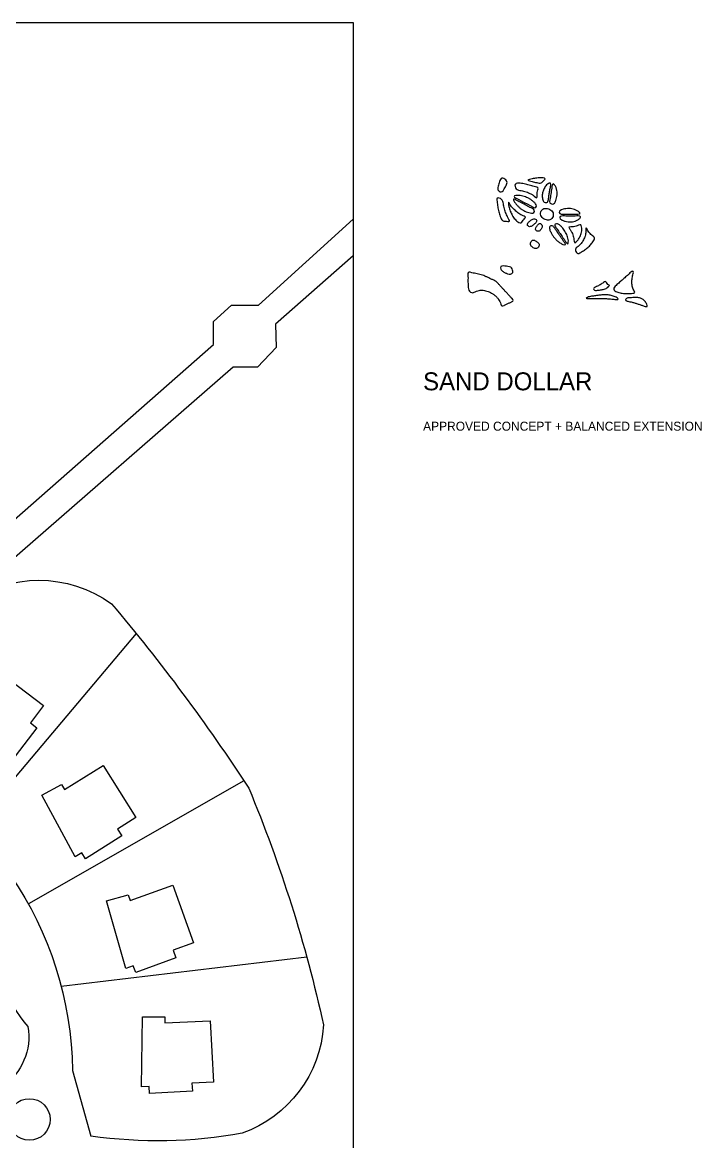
# Model space of a CAD drawing. Header units: inches. Extents: x 36 to 79.2, y 17.3 to 55.9.
# Drawn here: x 64.06 to 79.21, y 30.95 to 55.9 of the extents above; entities that cross this region are included whole.
import ezdxf

# ---------------------------------------------------------------- set-up
doc = ezdxf.new("R2010")
doc.units = ezdxf.units.IN
for name, color, linetype, lineweight in [('01_ORIGINAL_CAD', 7, 'CONTINUOUS', 20), ('12_OPTION_LABEL', 7, 'CONTINUOUS', 15), ('13_CONCEPT_ICON', 7, 'CONTINUOUS', 15)]:
    doc.layers.add(name, color=color, linetype=linetype, lineweight=lineweight)

# ---------------------------------------------------------------- blocks, each defined once
blk = doc.blocks.new('CONCEPT_ICON_05_SAND_DOLLAR')
at = {"layer": '13_CONCEPT_ICON'}
for points, knots in [([(48.17, 45.1), (48.29, 45.14), (48.47, 45.04), (48.58, 44.93), (48.7, 44.82), (48.74, 44.69), (48.7, 44.55), (48.67, 44.42), (48.56, 44.27), (48.47, 44.12), (48.39, 43.96), (48.34, 43.8), (48.22, 43.74), (48.1, 43.68), (47.91, 43.72), (47.83, 43.83), (47.74, 43.94), (47.77, 44.11), (47.81, 44.28), (47.85, 44.44), (47.9, 44.6), (47.95, 44.75), (48, 44.91), (48.05, 45.07), (48.17, 45.1)], [0, 0, 0, 0, 0.125, 0.125, 0.125, 0.25, 0.25, 0.25, 0.375, 0.375, 0.375, 0.5, 0.5, 0.5, 0.625, 0.625, 0.625, 0.75, 0.75, 0.75, 0.875, 0.875, 0.875, 1, 1, 1, 1]), ([(49.65, 44.57), (49.73, 44.61), (49.83, 44.61), (49.92, 44.6), (50.02, 44.59), (50.11, 44.58), (50.2, 44.57), (50.29, 44.55), (50.37, 44.54), (50.46, 44.52), (50.55, 44.49), (50.63, 44.47), (50.72, 44.45), (50.8, 44.43), (50.89, 44.41), (50.98, 44.38), (51.06, 44.36), (51.15, 44.34), (51.23, 44.31), (51.31, 44.29), (51.4, 44.26), (51.49, 44.24), (51.58, 44.22), (51.68, 44.21), (51.75, 44.17), (51.83, 44.14), (51.87, 44.09), (51.88, 44.02), (51.89, 43.94), (51.85, 43.85), (51.83, 43.76), (51.8, 43.67), (51.79, 43.58), (51.78, 43.49), (51.78, 43.39), (51.79, 43.28), (51.78, 43.2), (51.77, 43.13), (51.75, 43.09), (51.7, 43.11), (51.65, 43.13), (51.56, 43.2), (51.49, 43.27), (51.41, 43.33), (51.33, 43.38), (51.26, 43.43), (51.18, 43.47), (51.11, 43.52), (51.03, 43.55), (50.95, 43.59), (50.86, 43.63), (50.78, 43.66), (50.7, 43.69), (50.62, 43.72), (50.53, 43.75), (50.45, 43.77), (50.36, 43.79), (50.27, 43.81), (50.18, 43.82), (50.1, 43.83), (50.01, 43.85), (49.92, 43.87), (49.83, 43.89), (49.75, 43.93), (49.68, 43.97), (49.61, 44.04), (49.57, 44.12), (49.53, 44.2), (49.51, 44.29), (49.52, 44.38), (49.53, 44.46), (49.58, 44.54), (49.65, 44.57)], [0, 0, 0, 0, 0.041667, 0.041667, 0.041667, 0.083333, 0.083333, 0.083333, 0.125, 0.125, 0.125, 0.166667, 0.166667, 0.166667, 0.208333, 0.208333, 0.208333, 0.25, 0.25, 0.25, 0.291667, 0.291667, 0.291667, 0.333333, 0.333333, 0.333333, 0.375, 0.375, 0.375, 0.416667, 0.416667, 0.416667, 0.458333, 0.458333, 0.458333, 0.5, 0.5, 0.5, 0.541667, 0.541667, 0.541667, 0.583333, 0.583333, 0.583333, 0.625, 0.625, 0.625, 0.666667, 0.666667, 0.666667, 0.708333, 0.708333, 0.708333, 0.75, 0.75, 0.75, 0.791667, 0.791667, 0.791667, 0.833333, 0.833333, 0.833333, 0.875, 0.875, 0.875, 0.916667, 0.916667, 0.916667, 0.958333, 0.958333, 0.958333, 1, 1, 1, 1]), ([(50.84, 44.89), (50.84, 44.92), (50.92, 44.95), (51, 44.97), (51.09, 44.99), (51.17, 45.01), (51.26, 45.03), (51.34, 45.05), (51.42, 45.07), (51.5, 45.08), (51.58, 45.09), (51.66, 45.1), (51.75, 45.11), (51.83, 45.12), (51.92, 45.13), (52, 45.13), (52.08, 45.13), (52.16, 45.13), (52.25, 45.13), (52.35, 45.12), (52.45, 45.12), (52.52, 45.09), (52.58, 45.07), (52.61, 45.03), (52.58, 44.98), (52.55, 44.93), (52.47, 44.87), (52.4, 44.8), (52.33, 44.73), (52.27, 44.66), (52.2, 44.62), (52.14, 44.58), (52.06, 44.58), (51.98, 44.59), (51.9, 44.6), (51.82, 44.63), (51.74, 44.65), (51.65, 44.67), (51.57, 44.68), (51.5, 44.7), (51.42, 44.72), (51.34, 44.74), (51.26, 44.76), (51.18, 44.78), (51.09, 44.8), (51, 44.82), (50.92, 44.84), (50.84, 44.87), (50.84, 44.89)], [0, 0, 0, 0, 0.0625, 0.0625, 0.0625, 0.125, 0.125, 0.125, 0.1875, 0.1875, 0.1875, 0.25, 0.25, 0.25, 0.3125, 0.3125, 0.3125, 0.375, 0.375, 0.375, 0.4375, 0.4375, 0.4375, 0.5, 0.5, 0.5, 0.5625, 0.5625, 0.5625, 0.625, 0.625, 0.625, 0.6875, 0.6875, 0.6875, 0.75, 0.75, 0.75, 0.8125, 0.8125, 0.8125, 0.875, 0.875, 0.875, 0.9375, 0.9375, 0.9375, 1, 1, 1, 1]), ([(52.84, 42.66), (52.76, 42.59), (52.61, 42.58), (52.51, 42.65), (52.41, 42.71), (52.35, 42.85), (52.33, 42.99), (52.3, 43.13), (52.3, 43.26), (52.31, 43.4), (52.33, 43.53), (52.35, 43.67), (52.39, 43.79), (52.43, 43.92), (52.48, 44.03), (52.55, 44.15), (52.63, 44.27), (52.72, 44.39), (52.83, 44.48), (52.94, 44.56), (53.07, 44.62), (53.13, 44.58), (53.19, 44.53), (53.17, 44.38), (53.15, 44.24), (53.13, 44.1), (53.1, 43.96), (53.07, 43.83), (53.04, 43.7), (53.02, 43.57), (53, 43.44), (52.98, 43.31), (52.97, 43.17), (52.95, 43.03), (52.93, 42.89), (52.92, 42.74), (52.84, 42.66)], [0, 0, 0, 0, 0.083333, 0.083333, 0.083333, 0.166667, 0.166667, 0.166667, 0.25, 0.25, 0.25, 0.333333, 0.333333, 0.333333, 0.416667, 0.416667, 0.416667, 0.5, 0.5, 0.5, 0.583333, 0.583333, 0.583333, 0.666667, 0.666667, 0.666667, 0.75, 0.75, 0.75, 0.833333, 0.833333, 0.833333, 0.916667, 0.916667, 0.916667, 1, 1, 1, 1]), ([(53.08, 42.6), (53.04, 42.68), (53.05, 42.78), (53.07, 42.88), (53.09, 42.98), (53.11, 43.08), (53.13, 43.18), (53.15, 43.28), (53.16, 43.38), (53.17, 43.48), (53.19, 43.58), (53.21, 43.68), (53.22, 43.77), (53.24, 43.87), (53.26, 43.96), (53.27, 44.07), (53.28, 44.18), (53.29, 44.3), (53.32, 44.39), (53.34, 44.47), (53.39, 44.53), (53.45, 44.51), (53.51, 44.49), (53.59, 44.38), (53.64, 44.29), (53.69, 44.19), (53.73, 44.1), (53.75, 44), (53.78, 43.91), (53.8, 43.81), (53.81, 43.71), (53.82, 43.61), (53.82, 43.5), (53.81, 43.4), (53.81, 43.3), (53.79, 43.19), (53.77, 43.1), (53.75, 43), (53.71, 42.91), (53.68, 42.82), (53.64, 42.72), (53.6, 42.61), (53.54, 42.54), (53.48, 42.47), (53.4, 42.44), (53.31, 42.45), (53.22, 42.47), (53.12, 42.53), (53.08, 42.6)], [0, 0, 0, 0, 0.0625, 0.0625, 0.0625, 0.125, 0.125, 0.125, 0.1875, 0.1875, 0.1875, 0.25, 0.25, 0.25, 0.3125, 0.3125, 0.3125, 0.375, 0.375, 0.375, 0.4375, 0.4375, 0.4375, 0.5, 0.5, 0.5, 0.5625, 0.5625, 0.5625, 0.625, 0.625, 0.625, 0.6875, 0.6875, 0.6875, 0.75, 0.75, 0.75, 0.8125, 0.8125, 0.8125, 0.875, 0.875, 0.875, 0.9375, 0.9375, 0.9375, 1, 1, 1, 1]), ([(47.7, 43.06), (47.74, 43.1), (47.83, 43.09), (47.91, 43.06), (48, 43.04), (48.08, 43), (48.15, 42.94), (48.21, 42.88), (48.24, 42.81), (48.27, 42.73), (48.3, 42.65), (48.32, 42.56), (48.34, 42.48), (48.35, 42.39), (48.37, 42.31), (48.39, 42.23), (48.41, 42.14), (48.43, 42.06), (48.45, 41.98), (48.48, 41.89), (48.5, 41.81), (48.53, 41.73), (48.55, 41.65), (48.58, 41.57), (48.61, 41.49), (48.65, 41.41), (48.68, 41.33), (48.72, 41.26), (48.75, 41.18), (48.78, 41.1), (48.83, 41.02), (48.88, 40.94), (48.93, 40.85), (48.96, 40.79), (48.98, 40.73), (48.96, 40.69), (48.9, 40.68), (48.84, 40.67), (48.74, 40.69), (48.64, 40.7), (48.54, 40.71), (48.45, 40.71), (48.37, 40.72), (48.29, 40.74), (48.21, 40.78), (48.16, 40.84), (48.12, 40.9), (48.09, 40.99), (48.06, 41.07), (48.03, 41.16), (48, 41.24), (47.98, 41.32), (47.95, 41.4), (47.92, 41.48), (47.9, 41.56), (47.88, 41.64), (47.85, 41.72), (47.84, 41.81), (47.82, 41.89), (47.8, 41.98), (47.78, 42.06), (47.76, 42.14), (47.75, 42.23), (47.74, 42.32), (47.72, 42.4), (47.72, 42.48), (47.7, 42.57), (47.69, 42.66), (47.68, 42.76), (47.67, 42.85), (47.66, 42.94), (47.66, 43.02), (47.7, 43.06)], [0, 0, 0, 0, 0.041667, 0.041667, 0.041667, 0.083333, 0.083333, 0.083333, 0.125, 0.125, 0.125, 0.166667, 0.166667, 0.166667, 0.208333, 0.208333, 0.208333, 0.25, 0.25, 0.25, 0.291667, 0.291667, 0.291667, 0.333333, 0.333333, 0.333333, 0.375, 0.375, 0.375, 0.416667, 0.416667, 0.416667, 0.458333, 0.458333, 0.458333, 0.5, 0.5, 0.5, 0.541667, 0.541667, 0.541667, 0.583333, 0.583333, 0.583333, 0.625, 0.625, 0.625, 0.666667, 0.666667, 0.666667, 0.708333, 0.708333, 0.708333, 0.75, 0.75, 0.75, 0.791667, 0.791667, 0.791667, 0.833333, 0.833333, 0.833333, 0.875, 0.875, 0.875, 0.916667, 0.916667, 0.916667, 0.958333, 0.958333, 0.958333, 1, 1, 1, 1]), ([(48.85, 42.64), (48.87, 42.65), (48.92, 42.58), (48.96, 42.51), (49, 42.43), (49.05, 42.36), (49.1, 42.29), (49.15, 42.22), (49.2, 42.15), (49.26, 42.09), (49.31, 42.03), (49.37, 41.97), (49.43, 41.91), (49.49, 41.85), (49.56, 41.79), (49.62, 41.73), (49.68, 41.68), (49.75, 41.63), (49.81, 41.58), (49.88, 41.53), (49.95, 41.48), (50.02, 41.44), (50.08, 41.39), (50.15, 41.35), (50.23, 41.31), (50.31, 41.28), (50.39, 41.25), (50.46, 41.22), (50.54, 41.18), (50.59, 41.15), (50.58, 41.1), (50.57, 41.05), (50.5, 41), (50.44, 40.93), (50.39, 40.86), (50.35, 40.78), (50.3, 40.71), (50.26, 40.64), (50.21, 40.58), (50.15, 40.56), (50.08, 40.53), (50, 40.56), (49.92, 40.59), (49.85, 40.63), (49.78, 40.68), (49.71, 40.73), (49.65, 40.79), (49.59, 40.84), (49.53, 40.91), (49.47, 40.97), (49.42, 41.03), (49.37, 41.1), (49.33, 41.17), (49.28, 41.24), (49.24, 41.31), (49.2, 41.38), (49.17, 41.45), (49.13, 41.53), (49.1, 41.6), (49.07, 41.68), (49.04, 41.75), (49.01, 41.83), (48.99, 41.91), (48.96, 41.98), (48.94, 42.06), (48.92, 42.13), (48.9, 42.22), (48.88, 42.3), (48.86, 42.39), (48.85, 42.47), (48.84, 42.56), (48.84, 42.64), (48.85, 42.64)], [0, 0, 0, 0, 0.041667, 0.041667, 0.041667, 0.083333, 0.083333, 0.083333, 0.125, 0.125, 0.125, 0.166667, 0.166667, 0.166667, 0.208333, 0.208333, 0.208333, 0.25, 0.25, 0.25, 0.291667, 0.291667, 0.291667, 0.333333, 0.333333, 0.333333, 0.375, 0.375, 0.375, 0.416667, 0.416667, 0.416667, 0.458333, 0.458333, 0.458333, 0.5, 0.5, 0.5, 0.541667, 0.541667, 0.541667, 0.583333, 0.583333, 0.583333, 0.625, 0.625, 0.625, 0.666667, 0.666667, 0.666667, 0.708333, 0.708333, 0.708333, 0.75, 0.75, 0.75, 0.791667, 0.791667, 0.791667, 0.833333, 0.833333, 0.833333, 0.875, 0.875, 0.875, 0.916667, 0.916667, 0.916667, 0.958333, 0.958333, 0.958333, 1, 1, 1, 1]), ([(49.38, 42.97), (49.41, 43), (49.49, 42.96), (49.58, 42.91), (49.66, 42.86), (49.75, 42.81), (49.83, 42.77), (49.91, 42.72), (49.99, 42.68), (50.07, 42.64), (50.15, 42.6), (50.23, 42.55), (50.32, 42.51), (50.4, 42.46), (50.48, 42.42), (50.56, 42.38), (50.64, 42.34), (50.72, 42.29), (50.8, 42.25), (50.88, 42.2), (50.96, 42.16), (51.05, 42.12), (51.13, 42.08), (51.22, 42.05), (51.3, 42), (51.38, 41.96), (51.46, 41.91), (51.49, 41.83), (51.52, 41.75), (51.5, 41.65), (51.44, 41.6), (51.39, 41.54), (51.29, 41.53), (51.2, 41.53), (51.1, 41.54), (51.01, 41.57), (50.92, 41.59), (50.83, 41.62), (50.74, 41.64), (50.66, 41.67), (50.57, 41.71), (50.49, 41.75), (50.41, 41.79), (50.33, 41.84), (50.25, 41.89), (50.18, 41.94), (50.1, 41.99), (50.03, 42.05), (49.95, 42.11), (49.88, 42.18), (49.81, 42.25), (49.75, 42.32), (49.69, 42.39), (49.63, 42.46), (49.57, 42.54), (49.51, 42.61), (49.46, 42.7), (49.41, 42.78), (49.37, 42.87), (49.35, 42.95), (49.38, 42.97)], [0, 0, 0, 0, 0.05, 0.05, 0.05, 0.1, 0.1, 0.1, 0.15, 0.15, 0.15, 0.2, 0.2, 0.2, 0.25, 0.25, 0.25, 0.3, 0.3, 0.3, 0.35, 0.35, 0.35, 0.4, 0.4, 0.4, 0.45, 0.45, 0.45, 0.5, 0.5, 0.5, 0.55, 0.55, 0.55, 0.6, 0.6, 0.6, 0.65, 0.65, 0.65, 0.7, 0.7, 0.7, 0.75, 0.75, 0.75, 0.8, 0.8, 0.8, 0.85, 0.85, 0.85, 0.9, 0.9, 0.9, 0.95, 0.95, 0.95, 1, 1, 1, 1]), ([(49.42, 43.22), (49.42, 43.27), (49.5, 43.3), (49.6, 43.32), (49.69, 43.34), (49.8, 43.34), (49.9, 43.34), (50, 43.33), (50.09, 43.32), (50.18, 43.31), (50.27, 43.29), (50.36, 43.27), (50.45, 43.24), (50.54, 43.21), (50.62, 43.18), (50.71, 43.14), (50.79, 43.11), (50.87, 43.07), (50.95, 43.02), (51.03, 42.98), (51.11, 42.93), (51.19, 42.87), (51.26, 42.82), (51.34, 42.76), (51.41, 42.7), (51.48, 42.63), (51.56, 42.57), (51.61, 42.49), (51.67, 42.41), (51.72, 42.32), (51.71, 42.24), (51.7, 42.16), (51.64, 42.09), (51.56, 42.08), (51.49, 42.08), (51.4, 42.13), (51.32, 42.17), (51.23, 42.22), (51.15, 42.26), (51.07, 42.31), (50.99, 42.35), (50.91, 42.39), (50.82, 42.44), (50.74, 42.48), (50.66, 42.52), (50.58, 42.56), (50.49, 42.6), (50.41, 42.65), (50.33, 42.69), (50.25, 42.74), (50.17, 42.78), (50.09, 42.82), (50.01, 42.87), (49.93, 42.91), (49.84, 42.95), (49.76, 43), (49.67, 43.04), (49.58, 43.08), (49.49, 43.13), (49.41, 43.18), (49.42, 43.22)], [0, 0, 0, 0, 0.05, 0.05, 0.05, 0.1, 0.1, 0.1, 0.15, 0.15, 0.15, 0.2, 0.2, 0.2, 0.25, 0.25, 0.25, 0.3, 0.3, 0.3, 0.35, 0.35, 0.35, 0.4, 0.4, 0.4, 0.45, 0.45, 0.45, 0.5, 0.5, 0.5, 0.55, 0.55, 0.55, 0.6, 0.6, 0.6, 0.65, 0.65, 0.65, 0.7, 0.7, 0.7, 0.75, 0.75, 0.75, 0.8, 0.8, 0.8, 0.85, 0.85, 0.85, 0.9, 0.9, 0.9, 0.95, 0.95, 0.95, 1, 1, 1, 1]), ([(52.48, 41.99), (52.33, 41.93), (52.2, 41.8), (52.15, 41.65), (52.1, 41.5), (52.14, 41.32), (52.22, 41.18), (52.31, 41.04), (52.45, 40.94), (52.6, 40.88), (52.76, 40.82), (52.93, 40.8), (53.09, 40.86), (53.24, 40.91), (53.36, 41.04), (53.41, 41.19), (53.46, 41.35), (53.43, 41.52), (53.35, 41.66), (53.26, 41.8), (53.12, 41.9), (52.96, 41.96), (52.8, 42.02), (52.63, 42.04), (52.48, 41.99)], [0, 0, 0, 0, 0.125, 0.125, 0.125, 0.25, 0.25, 0.25, 0.375, 0.375, 0.375, 0.5, 0.5, 0.5, 0.625, 0.625, 0.625, 0.75, 0.75, 0.75, 0.875, 0.875, 0.875, 1, 1, 1, 1]), ([(54.11, 41.49), (54.04, 41.54), (54.02, 41.65), (54.06, 41.72), (54.1, 41.8), (54.19, 41.85), (54.28, 41.88), (54.38, 41.92), (54.47, 41.94), (54.57, 41.96), (54.67, 41.98), (54.77, 42), (54.87, 42.01), (54.96, 42.02), (55.07, 42.02), (55.17, 42.01), (55.27, 42), (55.36, 41.98), (55.46, 41.95), (55.55, 41.92), (55.64, 41.89), (55.73, 41.85), (55.82, 41.81), (55.91, 41.76), (56, 41.69), (56.08, 41.63), (56.17, 41.55), (56.16, 41.5), (56.15, 41.45), (56.06, 41.43), (55.95, 41.42), (55.85, 41.42), (55.73, 41.43), (55.63, 41.43), (55.52, 41.44), (55.42, 41.43), (55.32, 41.43), (55.21, 41.43), (55.11, 41.43), (55.01, 41.43), (54.9, 41.43), (54.8, 41.43), (54.7, 41.43), (54.59, 41.43), (54.48, 41.42), (54.38, 41.42), (54.27, 41.42), (54.17, 41.43), (54.11, 41.49)], [0, 0, 0, 0, 0.0625, 0.0625, 0.0625, 0.125, 0.125, 0.125, 0.1875, 0.1875, 0.1875, 0.25, 0.25, 0.25, 0.3125, 0.3125, 0.3125, 0.375, 0.375, 0.375, 0.4375, 0.4375, 0.4375, 0.5, 0.5, 0.5, 0.5625, 0.5625, 0.5625, 0.625, 0.625, 0.625, 0.6875, 0.6875, 0.6875, 0.75, 0.75, 0.75, 0.8125, 0.8125, 0.8125, 0.875, 0.875, 0.875, 0.9375, 0.9375, 0.9375, 1, 1, 1, 1]), ([(54.13, 41.19), (54.19, 41.24), (54.3, 41.25), (54.41, 41.25), (54.51, 41.25), (54.62, 41.24), (54.72, 41.24), (54.83, 41.24), (54.93, 41.24), (55.03, 41.24), (55.14, 41.24), (55.24, 41.24), (55.35, 41.24), (55.45, 41.24), (55.55, 41.24), (55.65, 41.24), (55.76, 41.25), (55.88, 41.26), (55.98, 41.25), (56.09, 41.25), (56.18, 41.23), (56.2, 41.17), (56.21, 41.11), (56.15, 41.02), (56.07, 40.94), (55.99, 40.87), (55.9, 40.82), (55.81, 40.78), (55.72, 40.74), (55.62, 40.71), (55.53, 40.69), (55.43, 40.67), (55.33, 40.65), (55.23, 40.65), (55.14, 40.64), (55.04, 40.64), (54.94, 40.65), (54.84, 40.66), (54.74, 40.68), (54.65, 40.7), (54.55, 40.73), (54.46, 40.76), (54.36, 40.8), (54.27, 40.84), (54.17, 40.89), (54.12, 40.96), (54.07, 41.04), (54.07, 41.13), (54.13, 41.19)], [0, 0, 0, 0, 0.0625, 0.0625, 0.0625, 0.125, 0.125, 0.125, 0.1875, 0.1875, 0.1875, 0.25, 0.25, 0.25, 0.3125, 0.3125, 0.3125, 0.375, 0.375, 0.375, 0.4375, 0.4375, 0.4375, 0.5, 0.5, 0.5, 0.5625, 0.5625, 0.5625, 0.625, 0.625, 0.625, 0.6875, 0.6875, 0.6875, 0.75, 0.75, 0.75, 0.8125, 0.8125, 0.8125, 0.875, 0.875, 0.875, 0.9375, 0.9375, 0.9375, 1, 1, 1, 1]), ([(51.52, 40.94), (51.41, 40.96), (51.3, 40.91), (51.2, 40.85), (51.1, 40.79), (51.02, 40.72), (50.94, 40.63), (50.86, 40.55), (50.77, 40.45), (50.78, 40.35), (50.79, 40.26), (50.9, 40.17), (51, 40.15), (51.11, 40.14), (51.22, 40.19), (51.31, 40.26), (51.41, 40.33), (51.48, 40.4), (51.57, 40.49), (51.65, 40.58), (51.74, 40.67), (51.74, 40.76), (51.73, 40.85), (51.63, 40.93), (51.52, 40.94)], [0, 0, 0, 0, 0.125, 0.125, 0.125, 0.25, 0.25, 0.25, 0.375, 0.375, 0.375, 0.5, 0.5, 0.5, 0.625, 0.625, 0.625, 0.75, 0.75, 0.75, 0.875, 0.875, 0.875, 1, 1, 1, 1]), ([(52.01, 40.49), (51.94, 40.46), (51.88, 40.37), (51.82, 40.29), (51.75, 40.21), (51.68, 40.14), (51.64, 40.05), (51.61, 39.96), (51.61, 39.86), (51.66, 39.79), (51.72, 39.71), (51.82, 39.67), (51.92, 39.69), (52.01, 39.7), (52.09, 39.77), (52.15, 39.85), (52.21, 39.92), (52.26, 40.01), (52.28, 40.11), (52.31, 40.2), (52.3, 40.31), (52.24, 40.39), (52.19, 40.46), (52.09, 40.51), (52.01, 40.49)], [0, 0, 0, 0, 0.125, 0.125, 0.125, 0.25, 0.25, 0.25, 0.375, 0.375, 0.375, 0.5, 0.5, 0.5, 0.625, 0.625, 0.625, 0.75, 0.75, 0.75, 0.875, 0.875, 0.875, 1, 1, 1, 1]), ([(53.07, 40.17), (53.12, 40.25), (53.24, 40.27), (53.33, 40.24), (53.43, 40.2), (53.5, 40.11), (53.57, 40.01), (53.63, 39.91), (53.7, 39.81), (53.76, 39.72), (53.82, 39.62), (53.89, 39.53), (53.95, 39.43), (54.02, 39.34), (54.09, 39.24), (54.15, 39.15), (54.21, 39.05), (54.28, 38.96), (54.34, 38.87), (54.41, 38.77), (54.48, 38.67), (54.55, 38.57), (54.62, 38.47), (54.69, 38.36), (54.67, 38.32), (54.64, 38.28), (54.53, 38.3), (54.42, 38.34), (54.32, 38.38), (54.21, 38.45), (54.11, 38.51), (54.01, 38.58), (53.92, 38.64), (53.83, 38.72), (53.74, 38.79), (53.66, 38.88), (53.58, 38.97), (53.5, 39.06), (53.43, 39.15), (53.37, 39.25), (53.31, 39.34), (53.26, 39.44), (53.2, 39.54), (53.15, 39.64), (53.1, 39.75), (53.06, 39.86), (53.03, 39.98), (53.01, 40.1), (53.07, 40.17)], [0, 0, 0, 0, 0.0625, 0.0625, 0.0625, 0.125, 0.125, 0.125, 0.1875, 0.1875, 0.1875, 0.25, 0.25, 0.25, 0.3125, 0.3125, 0.3125, 0.375, 0.375, 0.375, 0.4375, 0.4375, 0.4375, 0.5, 0.5, 0.5, 0.5625, 0.5625, 0.5625, 0.625, 0.625, 0.625, 0.6875, 0.6875, 0.6875, 0.75, 0.75, 0.75, 0.8125, 0.8125, 0.8125, 0.875, 0.875, 0.875, 0.9375, 0.9375, 0.9375, 1, 1, 1, 1]), ([(53.57, 40.33), (53.59, 40.39), (53.66, 40.44), (53.75, 40.45), (53.83, 40.45), (53.91, 40.41), (53.99, 40.37), (54.07, 40.32), (54.14, 40.26), (54.2, 40.2), (54.27, 40.14), (54.33, 40.08), (54.39, 40.01), (54.45, 39.94), (54.5, 39.87), (54.55, 39.8), (54.6, 39.72), (54.65, 39.65), (54.69, 39.57), (54.73, 39.5), (54.77, 39.42), (54.8, 39.34), (54.84, 39.26), (54.87, 39.18), (54.89, 39.1), (54.92, 39.02), (54.94, 38.94), (54.95, 38.84), (54.97, 38.75), (54.98, 38.65), (54.96, 38.56), (54.95, 38.47), (54.92, 38.41), (54.88, 38.41), (54.83, 38.42), (54.77, 38.5), (54.72, 38.58), (54.67, 38.66), (54.62, 38.74), (54.57, 38.81), (54.52, 38.89), (54.47, 38.96), (54.41, 39.03), (54.36, 39.1), (54.31, 39.17), (54.26, 39.24), (54.22, 39.32), (54.17, 39.39), (54.12, 39.46), (54.07, 39.54), (54.02, 39.61), (53.97, 39.68), (53.92, 39.75), (53.87, 39.82), (53.82, 39.9), (53.77, 39.97), (53.71, 40.04), (53.66, 40.12), (53.61, 40.19), (53.56, 40.27), (53.57, 40.33)], [0, 0, 0, 0, 0.05, 0.05, 0.05, 0.1, 0.1, 0.1, 0.15, 0.15, 0.15, 0.2, 0.2, 0.2, 0.25, 0.25, 0.25, 0.3, 0.3, 0.3, 0.35, 0.35, 0.35, 0.4, 0.4, 0.4, 0.45, 0.45, 0.45, 0.5, 0.5, 0.5, 0.55, 0.55, 0.55, 0.6, 0.6, 0.6, 0.65, 0.65, 0.65, 0.7, 0.7, 0.7, 0.75, 0.75, 0.75, 0.8, 0.8, 0.8, 0.85, 0.85, 0.85, 0.9, 0.9, 0.9, 0.95, 0.95, 0.95, 1, 1, 1, 1]), ([(55.02, 40.09), (55.03, 40.12), (55.12, 40.12), (55.22, 40.12), (55.31, 40.12), (55.41, 40.13), (55.5, 40.14), (55.59, 40.15), (55.67, 40.16), (55.76, 40.19), (55.84, 40.22), (55.92, 40.25), (56.01, 40.29), (56.09, 40.33), (56.17, 40.36), (56.23, 40.34), (56.28, 40.32), (56.31, 40.23), (56.32, 40.14), (56.34, 40.05), (56.34, 39.96), (56.34, 39.86), (56.34, 39.77), (56.33, 39.68), (56.31, 39.6), (56.3, 39.51), (56.28, 39.43), (56.25, 39.34), (56.22, 39.26), (56.18, 39.18), (56.14, 39.1), (56.1, 39.03), (56.06, 38.95), (56.01, 38.88), (55.96, 38.81), (55.9, 38.73), (55.83, 38.66), (55.77, 38.59), (55.69, 38.52), (55.64, 38.51), (55.59, 38.51), (55.57, 38.58), (55.56, 38.66), (55.54, 38.75), (55.54, 38.85), (55.53, 38.94), (55.52, 39.04), (55.49, 39.12), (55.47, 39.2), (55.44, 39.28), (55.41, 39.36), (55.38, 39.44), (55.34, 39.52), (55.31, 39.6), (55.26, 39.68), (55.22, 39.76), (55.16, 39.84), (55.11, 39.91), (55.05, 39.99), (55, 40.06), (55.02, 40.09)], [0, 0, 0, 0, 0.05, 0.05, 0.05, 0.1, 0.1, 0.1, 0.15, 0.15, 0.15, 0.2, 0.2, 0.2, 0.25, 0.25, 0.25, 0.3, 0.3, 0.3, 0.35, 0.35, 0.35, 0.4, 0.4, 0.4, 0.45, 0.45, 0.45, 0.5, 0.5, 0.5, 0.55, 0.55, 0.55, 0.6, 0.6, 0.6, 0.65, 0.65, 0.65, 0.7, 0.7, 0.7, 0.75, 0.75, 0.75, 0.8, 0.8, 0.8, 0.85, 0.85, 0.85, 0.9, 0.9, 0.9, 0.95, 0.95, 0.95, 1, 1, 1, 1]), ([(56.79, 40.02), (56.81, 40.03), (56.85, 39.97), (56.88, 39.9), (56.91, 39.84), (56.95, 39.76), (56.99, 39.7), (57.03, 39.63), (57.07, 39.58), (57.12, 39.52), (57.16, 39.47), (57.22, 39.41), (57.27, 39.36), (57.32, 39.31), (57.38, 39.25), (57.44, 39.21), (57.5, 39.16), (57.57, 39.12), (57.61, 39.07), (57.64, 39.01), (57.65, 38.95), (57.63, 38.89), (57.61, 38.83), (57.57, 38.76), (57.52, 38.7), (57.48, 38.64), (57.44, 38.58), (57.39, 38.52), (57.35, 38.46), (57.3, 38.4), (57.26, 38.35), (57.21, 38.29), (57.16, 38.23), (57.11, 38.18), (57.06, 38.13), (57, 38.08), (56.94, 38.03), (56.89, 37.98), (56.83, 37.94), (56.77, 37.89), (56.72, 37.84), (56.66, 37.8), (56.6, 37.76), (56.54, 37.72), (56.48, 37.68), (56.42, 37.64), (56.35, 37.61), (56.29, 37.57), (56.23, 37.53), (56.17, 37.49), (56.1, 37.45), (56.03, 37.43), (55.97, 37.41), (55.91, 37.42), (55.85, 37.45), (55.8, 37.49), (55.76, 37.56), (55.73, 37.63), (55.7, 37.7), (55.67, 37.77), (55.68, 37.83), (55.69, 37.89), (55.73, 37.94), (55.78, 37.99), (55.83, 38.03), (55.9, 38.07), (55.96, 38.12), (56.02, 38.17), (56.07, 38.22), (56.12, 38.28), (56.18, 38.33), (56.23, 38.39), (56.27, 38.44), (56.32, 38.5), (56.36, 38.56), (56.4, 38.62), (56.44, 38.68), (56.48, 38.75), (56.51, 38.81), (56.55, 38.87), (56.58, 38.94), (56.61, 39), (56.63, 39.07), (56.66, 39.14), (56.68, 39.2), (56.7, 39.27), (56.72, 39.34), (56.73, 39.41), (56.75, 39.48), (56.76, 39.55), (56.76, 39.63), (56.76, 39.71), (56.76, 39.79), (56.76, 39.87), (56.76, 39.95), (56.77, 40.01), (56.79, 40.02)], [0, 0, 0, 0, 0.03125, 0.03125, 0.03125, 0.0625, 0.0625, 0.0625, 0.09375, 0.09375, 0.09375, 0.125, 0.125, 0.125, 0.15625, 0.15625, 0.15625, 0.1875, 0.1875, 0.1875, 0.21875, 0.21875, 0.21875, 0.25, 0.25, 0.25, 0.28125, 0.28125, 0.28125, 0.3125, 0.3125, 0.3125, 0.34375, 0.34375, 0.34375, 0.375, 0.375, 0.375, 0.40625, 0.40625, 0.40625, 0.4375, 0.4375, 0.4375, 0.46875, 0.46875, 0.46875, 0.5, 0.5, 0.5, 0.53125, 0.53125, 0.53125, 0.5625, 0.5625, 0.5625, 0.59375, 0.59375, 0.59375, 0.625, 0.625, 0.625, 0.65625, 0.65625, 0.65625, 0.6875, 0.6875, 0.6875, 0.71875, 0.71875, 0.71875, 0.75, 0.75, 0.75, 0.78125, 0.78125, 0.78125, 0.8125, 0.8125, 0.8125, 0.84375, 0.84375, 0.84375, 0.875, 0.875, 0.875, 0.90625, 0.90625, 0.90625, 0.9375, 0.9375, 0.9375, 0.96875, 0.96875, 0.96875, 1, 1, 1, 1]), ([(51.38, 38.79), (51.28, 38.78), (51.19, 38.67), (51.14, 38.56), (51.09, 38.45), (51.08, 38.34), (51.13, 38.24), (51.18, 38.15), (51.29, 38.08), (51.39, 38.01), (51.5, 37.95), (51.6, 37.91), (51.71, 37.93), (51.81, 37.95), (51.92, 38.05), (51.97, 38.15), (52.02, 38.26), (52.01, 38.36), (51.95, 38.45), (51.89, 38.54), (51.77, 38.6), (51.67, 38.67), (51.56, 38.74), (51.47, 38.81), (51.38, 38.79)], [0, 0, 0, 0, 0.125, 0.125, 0.125, 0.25, 0.25, 0.25, 0.375, 0.375, 0.375, 0.5, 0.5, 0.5, 0.625, 0.625, 0.625, 0.75, 0.75, 0.75, 0.875, 0.875, 0.875, 1, 1, 1, 1]), ([(48.18, 32.06), (48.13, 32.08), (48.1, 32.16), (48.08, 32.25), (48.05, 32.33), (48.02, 32.42), (47.98, 32.51), (47.94, 32.59), (47.89, 32.66), (47.84, 32.74), (47.79, 32.81), (47.73, 32.88), (47.67, 32.95), (47.61, 33.02), (47.54, 33.08), (47.47, 33.14), (47.4, 33.19), (47.33, 33.25), (47.25, 33.3), (47.18, 33.35), (47.1, 33.39), (47.02, 33.43), (46.94, 33.47), (46.86, 33.51), (46.78, 33.54), (46.69, 33.57), (46.61, 33.6), (46.52, 33.62), (46.44, 33.64), (46.35, 33.66), (46.26, 33.66), (46.17, 33.67), (46.07, 33.67), (45.98, 33.66), (45.89, 33.66), (45.8, 33.64), (45.72, 33.62), (45.63, 33.59), (45.55, 33.56), (45.47, 33.52), (45.39, 33.48), (45.31, 33.43), (45.23, 33.42), (45.14, 33.41), (45.06, 33.43), (44.98, 33.48), (44.91, 33.53), (44.86, 33.6), (44.82, 33.68), (44.78, 33.77), (44.76, 33.86), (44.75, 33.95), (44.74, 34.04), (44.74, 34.13), (44.74, 34.22), (44.73, 34.31), (44.73, 34.4), (44.72, 34.5), (44.72, 34.59), (44.72, 34.68), (44.72, 34.77), (44.73, 34.87), (44.73, 34.96), (44.72, 35.06), (44.72, 35.16), (44.71, 35.26), (44.72, 35.35), (44.73, 35.43), (44.77, 35.49), (44.83, 35.5), (44.9, 35.52), (45, 35.49), (45.1, 35.46), (45.19, 35.44), (45.29, 35.41), (45.38, 35.4), (45.47, 35.38), (45.56, 35.36), (45.65, 35.34), (45.74, 35.32), (45.83, 35.3), (45.93, 35.28), (46.02, 35.27), (46.11, 35.24), (46.2, 35.21), (46.28, 35.19), (46.37, 35.15), (46.45, 35.11), (46.54, 35.07), (46.62, 35.03), (46.71, 34.99), (46.79, 34.95), (46.88, 34.91), (46.96, 34.87), (47.05, 34.83), (47.13, 34.79), (47.22, 34.75), (47.3, 34.71), (47.39, 34.68), (47.47, 34.63), (47.55, 34.59), (47.62, 34.53), (47.69, 34.47), (47.76, 34.4), (47.82, 34.33), (47.88, 34.26), (47.94, 34.19), (48.01, 34.12), (48.07, 34.05), (48.13, 33.99), (48.2, 33.92), (48.26, 33.85), (48.32, 33.78), (48.39, 33.71), (48.45, 33.64), (48.51, 33.57), (48.58, 33.51), (48.64, 33.44), (48.71, 33.37), (48.77, 33.3), (48.83, 33.23), (48.89, 33.16), (48.95, 33.1), (49.02, 33.03), (49.09, 32.96), (49.16, 32.89), (49.23, 32.82), (49.29, 32.75), (49.35, 32.68), (49.35, 32.63), (49.34, 32.57), (49.26, 32.53), (49.18, 32.49), (49.09, 32.45), (49, 32.41), (48.91, 32.37), (48.82, 32.33), (48.74, 32.29), (48.66, 32.25), (48.57, 32.2), (48.48, 32.15), (48.4, 32.11), (48.32, 32.07), (48.24, 32.04), (48.18, 32.06)], [0, 0, 0, 0, 0.020833, 0.020833, 0.020833, 0.041667, 0.041667, 0.041667, 0.0625, 0.0625, 0.0625, 0.083333, 0.083333, 0.083333, 0.104167, 0.104167, 0.104167, 0.125, 0.125, 0.125, 0.145833, 0.145833, 0.145833, 0.166667, 0.166667, 0.166667, 0.1875, 0.1875, 0.1875, 0.208333, 0.208333, 0.208333, 0.229167, 0.229167, 0.229167, 0.25, 0.25, 0.25, 0.270833, 0.270833, 0.270833, 0.291667, 0.291667, 0.291667, 0.3125, 0.3125, 0.3125, 0.333333, 0.333333, 0.333333, 0.354167, 0.354167, 0.354167, 0.375, 0.375, 0.375, 0.395833, 0.395833, 0.395833, 0.416667, 0.416667, 0.416667, 0.4375, 0.4375, 0.4375, 0.458333, 0.458333, 0.458333, 0.479167, 0.479167, 0.479167, 0.5, 0.5, 0.5, 0.520833, 0.520833, 0.520833, 0.541667, 0.541667, 0.541667, 0.5625, 0.5625, 0.5625, 0.583333, 0.583333, 0.583333, 0.604167, 0.604167, 0.604167, 0.625, 0.625, 0.625, 0.645833, 0.645833, 0.645833, 0.666667, 0.666667, 0.666667, 0.6875, 0.6875, 0.6875, 0.708333, 0.708333, 0.708333, 0.729167, 0.729167, 0.729167, 0.75, 0.75, 0.75, 0.770833, 0.770833, 0.770833, 0.791667, 0.791667, 0.791667, 0.8125, 0.8125, 0.8125, 0.833333, 0.833333, 0.833333, 0.854167, 0.854167, 0.854167, 0.875, 0.875, 0.875, 0.895833, 0.895833, 0.895833, 0.916667, 0.916667, 0.916667, 0.9375, 0.9375, 0.9375, 0.958333, 0.958333, 0.958333, 0.979167, 0.979167, 0.979167, 1, 1, 1, 1]), ([(49.18, 35.95), (49.23, 35.89), (49.25, 35.81), (49.27, 35.73), (49.29, 35.64), (49.32, 35.56), (49.29, 35.49), (49.25, 35.42), (49.15, 35.35), (49.06, 35.32), (48.96, 35.3), (48.86, 35.31), (48.77, 35.34), (48.68, 35.37), (48.59, 35.41), (48.51, 35.46), (48.42, 35.5), (48.34, 35.55), (48.26, 35.61), (48.18, 35.66), (48.1, 35.73), (48.06, 35.82), (48.02, 35.91), (48.03, 36.02), (48.08, 36.08), (48.13, 36.14), (48.24, 36.15), (48.34, 36.15), (48.45, 36.15), (48.55, 36.13), (48.65, 36.12), (48.75, 36.1), (48.86, 36.09), (48.96, 36.07), (49.05, 36.05), (49.14, 36.01), (49.18, 35.95)], [0, 0, 0, 0, 0.083333, 0.083333, 0.083333, 0.166667, 0.166667, 0.166667, 0.25, 0.25, 0.25, 0.333333, 0.333333, 0.333333, 0.416667, 0.416667, 0.416667, 0.5, 0.5, 0.5, 0.583333, 0.583333, 0.583333, 0.666667, 0.666667, 0.666667, 0.75, 0.75, 0.75, 0.833333, 0.833333, 0.833333, 0.916667, 0.916667, 0.916667, 1, 1, 1, 1]), ([(61.53, 35.61), (61.58, 35.61), (61.61, 35.55), (61.61, 35.48), (61.61, 35.42), (61.58, 35.33), (61.56, 35.25), (61.53, 35.18), (61.52, 35.1), (61.5, 35.03), (61.49, 34.95), (61.48, 34.88), (61.47, 34.8), (61.46, 34.72), (61.45, 34.64), (61.45, 34.57), (61.45, 34.49), (61.45, 34.41), (61.46, 34.33), (61.47, 34.25), (61.48, 34.18), (61.49, 34.1), (61.51, 34.03), (61.53, 33.95), (61.55, 33.88), (61.57, 33.81), (61.6, 33.74), (61.64, 33.66), (61.68, 33.59), (61.73, 33.52), (61.74, 33.47), (61.75, 33.42), (61.72, 33.39), (61.65, 33.37), (61.59, 33.36), (61.5, 33.36), (61.42, 33.35), (61.33, 33.35), (61.25, 33.34), (61.18, 33.33), (61.1, 33.33), (61.02, 33.33), (60.94, 33.33), (60.86, 33.33), (60.78, 33.33), (60.7, 33.34), (60.62, 33.34), (60.55, 33.35), (60.47, 33.36), (60.39, 33.37), (60.32, 33.39), (60.24, 33.4), (60.17, 33.42), (60.1, 33.44), (60.03, 33.47), (59.95, 33.49), (59.88, 33.51), (59.81, 33.54), (59.73, 33.58), (59.66, 33.62), (59.63, 33.67), (59.59, 33.73), (59.59, 33.8), (59.62, 33.87), (59.65, 33.94), (59.7, 34.01), (59.76, 34.07), (59.82, 34.13), (59.88, 34.18), (59.93, 34.24), (59.99, 34.29), (60.05, 34.34), (60.11, 34.4), (60.17, 34.45), (60.22, 34.5), (60.28, 34.56), (60.34, 34.61), (60.4, 34.66), (60.46, 34.71), (60.52, 34.76), (60.58, 34.82), (60.64, 34.87), (60.7, 34.92), (60.76, 34.97), (60.81, 35.02), (60.87, 35.08), (60.93, 35.13), (60.99, 35.18), (61.05, 35.23), (61.11, 35.28), (61.17, 35.34), (61.22, 35.4), (61.28, 35.46), (61.34, 35.51), (61.41, 35.57), (61.48, 35.61), (61.53, 35.61)], [0, 0, 0, 0, 0.03125, 0.03125, 0.03125, 0.0625, 0.0625, 0.0625, 0.09375, 0.09375, 0.09375, 0.125, 0.125, 0.125, 0.15625, 0.15625, 0.15625, 0.1875, 0.1875, 0.1875, 0.21875, 0.21875, 0.21875, 0.25, 0.25, 0.25, 0.28125, 0.28125, 0.28125, 0.3125, 0.3125, 0.3125, 0.34375, 0.34375, 0.34375, 0.375, 0.375, 0.375, 0.40625, 0.40625, 0.40625, 0.4375, 0.4375, 0.4375, 0.46875, 0.46875, 0.46875, 0.5, 0.5, 0.5, 0.53125, 0.53125, 0.53125, 0.5625, 0.5625, 0.5625, 0.59375, 0.59375, 0.59375, 0.625, 0.625, 0.625, 0.65625, 0.65625, 0.65625, 0.6875, 0.6875, 0.6875, 0.71875, 0.71875, 0.71875, 0.75, 0.75, 0.75, 0.78125, 0.78125, 0.78125, 0.8125, 0.8125, 0.8125, 0.84375, 0.84375, 0.84375, 0.875, 0.875, 0.875, 0.90625, 0.90625, 0.90625, 0.9375, 0.9375, 0.9375, 0.96875, 0.96875, 0.96875, 1, 1, 1, 1]), ([(59.12, 34.2), (59.16, 34.18), (59.16, 34.16), (59.13, 34.11), (59.1, 34.07), (59.04, 34.01), (58.98, 33.96), (58.92, 33.91), (58.87, 33.88), (58.81, 33.85), (58.75, 33.82), (58.69, 33.8), (58.63, 33.78), (58.56, 33.76), (58.5, 33.75), (58.43, 33.74), (58.37, 33.72), (58.3, 33.71), (58.24, 33.7), (58.17, 33.69), (58.1, 33.69), (58.04, 33.68), (57.97, 33.67), (57.9, 33.66), (57.83, 33.65), (57.77, 33.65), (57.69, 33.65), (57.63, 33.68), (57.57, 33.71), (57.53, 33.77), (57.53, 33.82), (57.53, 33.87), (57.59, 33.91), (57.65, 33.95), (57.71, 33.98), (57.78, 34.01), (57.84, 34.04), (57.91, 34.06), (57.97, 34.1), (58.03, 34.13), (58.09, 34.17), (58.15, 34.2), (58.21, 34.23), (58.27, 34.27), (58.33, 34.3), (58.39, 34.34), (58.45, 34.37), (58.51, 34.41), (58.57, 34.45), (58.63, 34.5), (58.69, 34.55), (58.74, 34.55), (58.79, 34.56), (58.83, 34.52), (58.87, 34.46), (58.9, 34.4), (58.93, 34.32), (58.98, 34.27), (59.02, 34.23), (59.09, 34.22), (59.12, 34.2)], [0, 0, 0, 0, 0.05, 0.05, 0.05, 0.1, 0.1, 0.1, 0.15, 0.15, 0.15, 0.2, 0.2, 0.2, 0.25, 0.25, 0.25, 0.3, 0.3, 0.3, 0.35, 0.35, 0.35, 0.4, 0.4, 0.4, 0.45, 0.45, 0.45, 0.5, 0.5, 0.5, 0.55, 0.55, 0.55, 0.6, 0.6, 0.6, 0.65, 0.65, 0.65, 0.7, 0.7, 0.7, 0.75, 0.75, 0.75, 0.8, 0.8, 0.8, 0.85, 0.85, 0.85, 0.9, 0.9, 0.9, 0.95, 0.95, 0.95, 1, 1, 1, 1]), ([(56.8, 32.85), (56.79, 32.88), (56.84, 32.92), (56.91, 32.94), (56.97, 32.97), (57.05, 32.99), (57.12, 33.01), (57.19, 33.02), (57.26, 33.04), (57.33, 33.05), (57.4, 33.06), (57.47, 33.07), (57.54, 33.08), (57.61, 33.09), (57.68, 33.1), (57.75, 33.11), (57.82, 33.12), (57.89, 33.13), (57.96, 33.14), (58.03, 33.15), (58.1, 33.16), (58.18, 33.17), (58.25, 33.18), (58.32, 33.18), (58.39, 33.19), (58.46, 33.2), (58.54, 33.2), (58.61, 33.21), (58.68, 33.21), (58.75, 33.21), (58.82, 33.21), (58.89, 33.21), (58.96, 33.2), (59.03, 33.19), (59.11, 33.18), (59.18, 33.17), (59.24, 33.15), (59.31, 33.14), (59.38, 33.11), (59.45, 33.09), (59.51, 33.07), (59.58, 33.05), (59.64, 33.03), (59.71, 33), (59.77, 32.98), (59.84, 32.95), (59.91, 32.91), (59.98, 32.87), (60.02, 32.82), (60.06, 32.78), (60.07, 32.74), (60.03, 32.72), (59.99, 32.7), (59.91, 32.71), (59.83, 32.72), (59.75, 32.73), (59.68, 32.74), (59.61, 32.75), (59.53, 32.76), (59.46, 32.77), (59.39, 32.77), (59.32, 32.78), (59.25, 32.78), (59.18, 32.79), (59.1, 32.79), (59.03, 32.8), (58.96, 32.8), (58.89, 32.81), (58.82, 32.81), (58.74, 32.82), (58.67, 32.82), (58.59, 32.82), (58.52, 32.82), (58.45, 32.82), (58.37, 32.82), (58.3, 32.82), (58.22, 32.82), (58.15, 32.82), (58.08, 32.82), (58, 32.82), (57.93, 32.82), (57.85, 32.82), (57.78, 32.82), (57.71, 32.82), (57.63, 32.82), (57.56, 32.82), (57.48, 32.82), (57.41, 32.82), (57.34, 32.82), (57.27, 32.82), (57.19, 32.82), (57.11, 32.81), (57.03, 32.81), (56.95, 32.81), (56.88, 32.82), (56.81, 32.83), (56.8, 32.85)], [0, 0, 0, 0, 0.03125, 0.03125, 0.03125, 0.0625, 0.0625, 0.0625, 0.09375, 0.09375, 0.09375, 0.125, 0.125, 0.125, 0.15625, 0.15625, 0.15625, 0.1875, 0.1875, 0.1875, 0.21875, 0.21875, 0.21875, 0.25, 0.25, 0.25, 0.28125, 0.28125, 0.28125, 0.3125, 0.3125, 0.3125, 0.34375, 0.34375, 0.34375, 0.375, 0.375, 0.375, 0.40625, 0.40625, 0.40625, 0.4375, 0.4375, 0.4375, 0.46875, 0.46875, 0.46875, 0.5, 0.5, 0.5, 0.53125, 0.53125, 0.53125, 0.5625, 0.5625, 0.5625, 0.59375, 0.59375, 0.59375, 0.625, 0.625, 0.625, 0.65625, 0.65625, 0.65625, 0.6875, 0.6875, 0.6875, 0.71875, 0.71875, 0.71875, 0.75, 0.75, 0.75, 0.78125, 0.78125, 0.78125, 0.8125, 0.8125, 0.8125, 0.84375, 0.84375, 0.84375, 0.875, 0.875, 0.875, 0.90625, 0.90625, 0.90625, 0.9375, 0.9375, 0.9375, 0.96875, 0.96875, 0.96875, 1, 1, 1, 1]), ([(61.56, 32.92), (61.67, 32.92), (61.79, 32.93), (61.9, 32.93), (62.02, 32.93), (62.13, 32.92), (62.24, 32.89), (62.34, 32.86), (62.44, 32.82), (62.53, 32.76), (62.62, 32.7), (62.71, 32.63), (62.78, 32.54), (62.86, 32.45), (62.93, 32.35), (62.98, 32.25), (63.02, 32.15), (63.05, 32.05), (63, 32.01), (62.95, 31.97), (62.83, 32), (62.71, 32.04), (62.6, 32.07), (62.5, 32.12), (62.4, 32.16), (62.3, 32.2), (62.2, 32.23), (62.09, 32.26), (61.99, 32.3), (61.89, 32.33), (61.78, 32.36), (61.68, 32.39), (61.57, 32.43), (61.47, 32.45), (61.37, 32.48), (61.26, 32.49), (61.14, 32.52), (61.03, 32.54), (60.9, 32.57), (60.84, 32.63), (60.79, 32.69), (60.81, 32.79), (60.89, 32.84), (60.97, 32.89), (61.1, 32.89), (61.22, 32.89), (61.35, 32.9), (61.45, 32.91), (61.56, 32.92)], [0, 0, 0, 0, 0.0625, 0.0625, 0.0625, 0.125, 0.125, 0.125, 0.1875, 0.1875, 0.1875, 0.25, 0.25, 0.25, 0.3125, 0.3125, 0.3125, 0.375, 0.375, 0.375, 0.4375, 0.4375, 0.4375, 0.5, 0.5, 0.5, 0.5625, 0.5625, 0.5625, 0.625, 0.625, 0.625, 0.6875, 0.6875, 0.6875, 0.75, 0.75, 0.75, 0.8125, 0.8125, 0.8125, 0.875, 0.875, 0.875, 0.9375, 0.9375, 0.9375, 1, 1, 1, 1])]:
    blk.add_open_spline(points, degree=3, knots=knots, dxfattribs=at)

msp = doc.modelspace()

# ---------------------------------------------------------------- linework, layer by layer
at = {"layer": '01_ORIGINAL_CAD'}
for p, q in [((36.248, 55.9), (71.442, 55.9)), ((71.442, 55.9), (71.442, 17.906))]:
    msp.add_line(p, q, dxfattribs=at)
for points in [[(63.257, 44.272), (68.329, 48.719), (68.329, 49.231), (68.73, 49.6), (69.33, 49.6), (71.442, 51.512), (71.442, 50.696), (69.711, 49.177), (69.725, 48.651), (69.304, 48.218), (68.761, 48.218), (63.72, 43.82), (63.817, 43.397)], [(66.604, 42.276), (62.941, 37.945)], [(69.006, 38.995), (64.196, 36.253)], [(70.407, 35.063), (64.93, 34.409)], [(65.18, 32.538), (65.591, 31.078)]]:
    msp.add_lwpolyline(points, dxfattribs=at)
for points in [[(60.29, 39.74, -0.089338), (62.813, 42.944, -0.322066), (66.051, 42.944, -0.030946), (69.111, 38.833, -0.044664), (70.78, 33.554, -0.301674), (68.967, 31.144, -0.082145), (65.591, 31.078)], [(60.29, 39.74, -0.300089), (65.18, 32.538)], [(59.998, 35.322), (60.235, 35.059), (61.831, 36.816), (61.933, 37.418, -0.214593), (63.522, 35.602, 0.212382), (64.188, 33.517, -0.642649), (62.166, 32.15, 0.132984), (51.615, 31.858, -0.471407), (50.913, 32.245)], [(53.65, 30.945, -0.14301), (60.243, 31.63, -0.286424), (65.36, 28.431), (66.481, 23.89, -0.272091), (64.9, 18.954), (63.661, 17.533)]]:
    msp.add_lwpolyline(points, format="xyb", dxfattribs=at)
for points in [[(62.827, 40.702), (63.445, 41.502), (64.534, 40.672), (64.241, 40.288), (64.384, 40.18), (63.804, 39.42), (63.677, 39.516), (63.571, 39.377), (62.394, 40.407), (62.722, 40.782)], [(65.006, 38.799), (65.865, 39.334), (66.595, 38.175), (66.187, 37.918), (66.283, 37.767), (65.474, 37.257), (65.389, 37.391), (65.242, 37.298), (64.498, 38.674), (64.936, 38.911)], [(66.464, 36.332), (67.417, 36.67), (67.882, 35.382), (67.428, 35.218), (67.489, 35.05), (66.59, 34.725), (66.536, 34.875), (66.372, 34.816), (65.94, 36.319), (66.419, 36.457)], [(67.244, 33.6), (68.254, 33.648), (68.327, 32.28), (67.845, 32.255), (67.855, 32.076), (66.9, 32.025), (66.892, 32.184), (66.717, 32.175), (66.739, 33.739), (67.237, 33.732)]]:
    msp.add_lwpolyline(points, close=True, dxfattribs=at)
msp.add_circle((64.22, 31.448), 0.463, dxfattribs=at)

# ---------------------------------------------------------------- block references
at = {"layer": '13_CONCEPT_ICON', "xscale": 0.2184981147207596, "yscale": 0.2184981147207596, "zscale": 0.2184981147207596}
msp.add_blockref('CONCEPT_ICON_05_SAND_DOLLAR', (64.23, 42.574), dxfattribs=at)

# ---------------------------------------------------------------- texts
at = {"layer": '12_OPTION_LABEL'}
for s, height, p in [('SAND DOLLAR', 0.4, (73, 47.7)), ('APPROVED CONCEPT + BALANCED EXTENSION', 0.2, (73, 46.8))]:
    msp.add_text(s, height=height, dxfattribs=at).set_placement(p)

doc.saveas('drawing.dxf')
